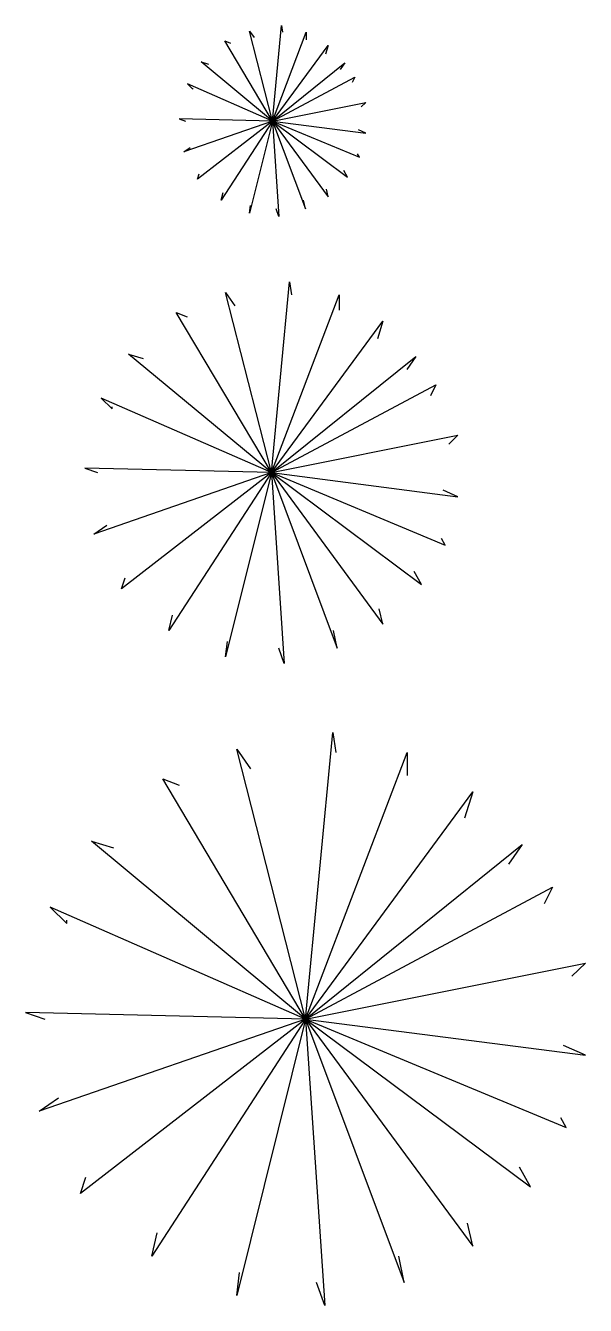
# Model space of a CAD drawing. Extents: x 183.6 to 192.7, y 59.8 to 80.7.
import ezdxf

# ---------------------------------------------------------------- set-up
doc = ezdxf.new("R2010")
doc.units = 0
doc.header["$LTSCALE"] = 10
doc.layers.get('0').update_dxf_attribs({"linetype": 'CONTINUOUS'})

msp = doc.modelspace()

# ---------------------------------------------------------------- linework, layer by layer
at = {"color": 0}
for p, q in [((187.245, 80.617), (187.319, 80.509)), ((187.618, 79.145), (187.245, 80.617)), ((187.618, 79.145), (187.768, 80.706)), ((187.768, 80.706), (187.783, 80.599)), ((186.841, 80.455), (186.93, 80.419)), ((187.618, 79.145), (186.841, 80.455)), ((187.618, 79.145), (188.172, 80.599)), ((188.172, 80.599), (188.172, 80.473)), ((187.618, 79.145), (188.531, 80.383)), ((188.531, 80.383), (188.486, 80.24)), ((186.452, 80.114), (186.571, 80.078)), ((187.618, 79.145), (186.452, 80.114)), ((187.618, 79.145), (188.8, 80.096)), ((188.8, 80.096), (188.725, 79.988)), ((187.618, 79.145), (188.965, 79.863)), ((188.965, 79.863), (188.92, 79.773)), ((186.227, 79.755), (186.317, 79.665)), ((187.618, 79.145), (186.227, 79.755)), ((186.317, 79.665), (186.317, 79.683)), ((187.618, 79.145), (189.144, 79.45)), ((189.144, 79.45), (189.069, 79.378)), ((186.093, 79.181), (186.197, 79.145)), ((187.618, 79.145), (186.093, 79.181)), ((187.618, 79.145), (186.167, 78.642)), ((187.618, 79.145), (186.392, 78.193)), ((187.618, 79.145), (186.781, 77.852)), ((187.618, 79.145), (187.245, 77.637)), ((187.618, 79.145), (189.04, 78.552)), ((187.618, 79.145), (189.144, 78.947)), ((187.618, 79.145), (188.845, 78.229)), ((187.618, 79.145), (188.531, 77.906)), ((187.618, 79.145), (188.157, 77.709)), ((187.618, 79.145), (187.723, 77.583)), ((187.618, 79.145), (187.618, 79.145)), ((189.144, 78.947), (189.025, 79.001)), ((186.167, 78.642), (186.272, 78.714)), ((189.04, 78.552), (189.01, 78.606)), ((188.845, 78.229), (188.785, 78.337)), ((186.392, 78.193), (186.422, 78.283)), ((186.781, 77.852), (186.811, 77.978)), ((188.531, 77.906), (188.501, 78.032)), ((187.245, 77.637), (187.259, 77.762)), ((187.723, 77.583), (187.678, 77.709)), ((188.157, 77.709), (188.127, 77.852)), ((187.601, 73.394), (187.9, 76.517)), ((187.9, 76.517), (187.93, 76.302)), ((186.853, 76.338), (187.003, 76.122)), ((187.601, 73.394), (186.853, 76.338)), ((187.601, 73.394), (188.708, 76.302)), ((188.708, 76.302), (188.708, 76.05)), ((186.045, 76.014), (186.225, 75.943)), ((187.601, 73.394), (186.045, 76.014)), ((187.601, 73.394), (189.426, 75.871)), ((189.426, 75.871), (189.336, 75.584)), ((185.267, 75.332), (185.507, 75.261)), ((187.601, 73.394), (185.267, 75.332)), ((187.601, 73.394), (189.964, 75.296)), ((189.964, 75.296), (189.815, 75.081)), ((187.601, 73.394), (190.293, 74.83)), ((190.293, 74.83), (190.204, 74.65)), ((184.819, 74.614), (184.998, 74.435)), ((187.601, 73.394), (184.819, 74.614)), ((184.998, 74.435), (184.998, 74.471)), ((187.601, 73.394), (190.652, 74.004)), ((190.652, 74.004), (190.503, 73.86)), ((184.549, 73.466), (184.759, 73.394)), ((187.601, 73.394), (184.549, 73.466)), ((187.601, 73.394), (184.699, 72.389)), ((187.601, 73.394), (185.148, 71.491)), ((187.601, 73.394), (185.926, 70.809)), ((187.601, 73.394), (186.853, 70.378)), ((187.601, 73.394), (190.443, 72.209)), ((187.601, 73.394), (190.652, 72.999)), ((187.601, 73.394), (190.054, 71.563)), ((187.601, 73.394), (189.426, 70.917)), ((187.601, 73.394), (188.678, 70.522)), ((187.601, 73.394), (187.81, 70.27)), ((187.601, 73.394), (187.601, 73.394)), ((190.652, 72.999), (190.413, 73.107)), ((184.699, 72.389), (184.908, 72.532)), ((190.443, 72.209), (190.383, 72.317)), ((185.148, 71.491), (185.208, 71.671)), ((190.054, 71.563), (189.934, 71.778)), ((185.926, 70.809), (185.985, 71.06)), ((189.426, 70.917), (189.366, 71.168)), ((188.678, 70.522), (188.618, 70.809)), ((186.853, 70.378), (186.883, 70.629)), ((187.81, 70.27), (187.721, 70.522)), ((188.159, 64.456), (188.608, 69.141)), ((188.608, 69.141), (188.653, 68.818)), ((187.037, 68.872), (187.262, 68.549)), ((188.159, 64.456), (187.037, 68.872)), ((188.159, 64.456), (189.82, 68.818)), ((189.82, 68.818), (189.82, 68.441)), ((185.826, 68.387), (186.095, 68.279)), ((188.159, 64.456), (185.826, 68.387)), ((188.159, 64.456), (190.897, 68.172)), ((190.897, 68.172), (190.762, 67.741)), ((184.659, 67.364), (185.018, 67.256)), ((188.159, 64.456), (184.659, 67.364)), ((188.159, 64.456), (191.704, 67.31)), ((191.704, 67.31), (191.48, 66.987)), ((188.159, 64.456), (192.198, 66.61)), ((192.198, 66.61), (192.063, 66.341)), ((183.986, 66.287), (184.255, 66.018)), ((188.159, 64.456), (183.986, 66.287)), ((184.255, 66.018), (184.255, 66.071)), ((188.159, 64.456), (192.736, 65.371)), ((192.736, 65.371), (192.512, 65.156)), ((183.582, 64.564), (183.896, 64.456)), ((188.159, 64.456), (183.582, 64.564)), ((188.159, 64.456), (183.806, 62.948)), ((188.159, 64.456), (184.479, 61.602)), ((188.159, 64.456), (185.646, 60.579)), ((188.159, 64.456), (187.037, 59.933)), ((188.159, 64.456), (192.422, 62.679)), ((188.159, 64.456), (192.736, 63.864)), ((188.159, 64.456), (191.839, 61.71)), ((188.159, 64.456), (190.897, 60.74)), ((188.159, 64.456), (189.775, 60.148)), ((188.159, 64.456), (188.473, 59.771)), ((188.159, 64.456), (188.159, 64.456)), ((192.736, 63.864), (192.377, 64.025)), ((183.806, 62.948), (184.12, 63.164)), ((192.422, 62.679), (192.333, 62.84)), ((191.839, 61.71), (191.659, 62.033)), ((184.479, 61.602), (184.569, 61.871)), ((185.646, 60.579), (185.736, 60.956)), ((190.897, 60.74), (190.807, 61.117)), ((189.775, 60.148), (189.685, 60.579)), ((187.037, 59.933), (187.082, 60.309)), ((188.473, 59.771), (188.339, 60.148))]:
    msp.add_line(p, q, dxfattribs=at)

doc.saveas('drawing.dxf')
